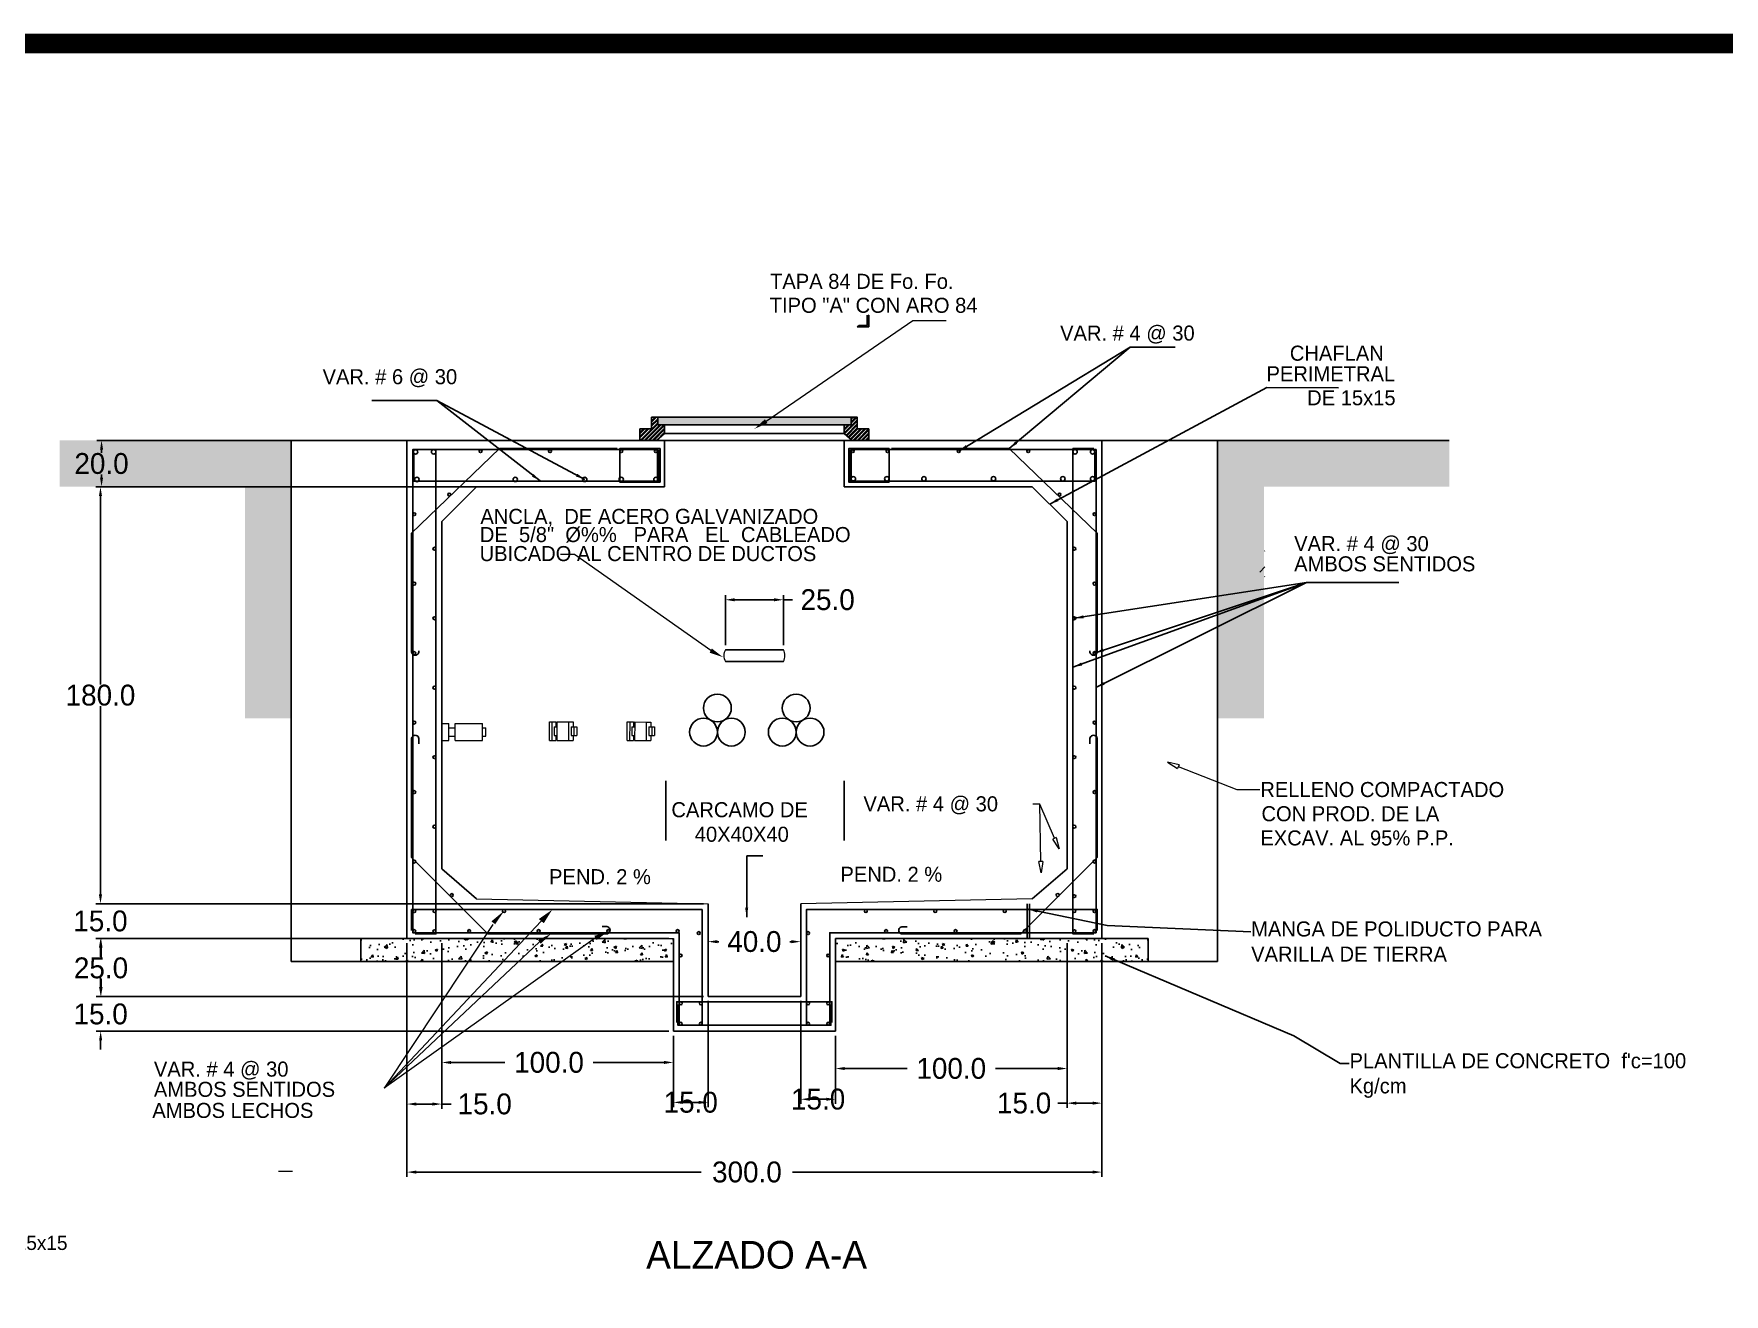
# Model space of a CAD drawing. Header units: centimetres. Extents: x 201 to 3483, y 96 to 2223.
# Drawn here: x 1418 to 2148, y 1679 to 2223 of the extents above; entities that cross this region are included whole.
import ezdxf

# ---------------------------------------------------------------- set-up
doc = ezdxf.new("R2010")
doc.units = ezdxf.units.CM
doc.header["$LTSCALE"] = 10
doc.header["$MEASUREMENT"] = 0
doc.layers.get('0').update_dxf_attribs({"linetype": 'CONTINUOUS'})
doc.layers.get('DEFPOINTS').update_dxf_attribs({"color": 2, "linetype": 'CONTINUOUS'})
for name, color, linetype in [('CABLES Y VARILLAS', 7, 'CONTINUOUS'), ('concreto', 7, 'CONTINUOUS'), ('DIM', 7, 'CONTINUOUS'), ('HERRAJE', 13, 'CONTINUOUS'), ('MARCO', 7, 'CONTINUOUS'), ('REGISTRO', 1, 'CONTINUOUS'), ('TAPA', 120, 'CONTINUOUS'), ('TEXTOS', 7, 'CONTINUOUS'), ('TIERRA', 32, 'CONTINUOUS'), ('VARILLAS', 30, 'CONTINUOUS')]:
    doc.layers.add(name, color=color, linetype=linetype)
doc.styles.get("Standard").update_dxf_attribs({"font": ''})
doc.styles.get('Standard').set_extended_font_data('Zurich Ex BT')
doc.dimstyles.get("Standard").update_dxf_attribs({"dimtxt": 9, "dimasz": 4, "dimexe": 2, "dimexo": 2, "dimgap": 0.09, "dimtad": 0, "dimtih": 1, "dimtoh": 1, "dimdec": 1, "dimzin": 0, "dimdsep": 46, "dimtxsty": 'Standard', "dimcen": 0.09, "dimadec": 0, "dimazin": 0, "dimtfac": 1, "dimtdec": 1, "dimtofl": 0, "dimtmove": 0, "dimatfit": 3, "dimfxl": 0, "dimtolj": 1, "dimtzin": 0, "dimarcsym": 0})
pattern_1 = [(50, (719.8945, 3585.455), (10.758903, -0.941282), [1.125, -12.375]), (355, (719.895, 3585.455), (-2.08127, 11.28288), [0.9, -9.9]), (100.4514, (720.791, 3585.376), (8.67764, 10.341593), [0.9561, -10.51713]), (46.1842, (719.895, 3588.455), (16.00862, -2.482785), [1.6875, -18.5625]), (96.6356, (721.229, 3588.248), (14.01994, 14.61177), [1.43415, -15.7757]), (351.1842, (719.895, 3588.455), (14.01993, 14.61178), [1.35, -14.85]), (21, (721.3945, 3587.705), (8.953606, -6.039283), [1.125, -12.375]), (326, (721.395, 3587.705), (3.64973, 10.87725), [0.9, -9.9]), (71.4514, (722.141, 3587.202), (12.60334, 4.83796), [0.9561, -10.51713]), (37.5, (719.8945, 3585.455), (0.182398, 4.993408), [0, -9.78, 0, -10.05, 0, -9.9375]), (7.5, (719.8945, 3585.455), (3.946043, 5.916176), [0, -5.73, 0, -9.555, 0, -3.7875]), (327.5, (716.5495, 3585.455), (8.0073365, -0.338323), [0, -3.75, 0, -11.7, 0, -15.525]), (317.5, (715.0495, 3585.455), (8.747793, 1.501575), [0, -4.875, 0, -7.77, 0, -11.025])]
pattern_2 = [(130, (2738.02, 3585.455), (-10.758903, -0.941282), [1.125, -12.375]), (185, (2738.02, 3585.455), (2.08127, 11.28288), [0.9, -9.9]), (79.5486, (2737.124, 3585.376), (-8.67764, 10.341593), [0.9561, -10.51713]), (133.8158, (2738.02, 3588.455), (-16.00862, -2.482785), [1.6875, -18.5625]), (83.3644, (2736.686, 3588.248), (-14.01994, 14.61177), [1.43415, -15.7757]), (188.8158, (2738.02, 3588.455), (-14.01993, 14.61178), [1.35, -14.85]), (159, (2736.52, 3587.705), (-8.953606, -6.039283), [1.125, -12.375]), (214, (2736.52, 3587.705), (-3.64973, 10.87725), [0.9, -9.9]), (108.5486, (2735.774, 3587.202), (-12.60334, 4.83796), [0.9561, -10.51713]), (142.5, (2738.0202, 3585.455), (-0.182398, 4.993408), [0, -9.78, 0, -10.05, 0, -9.9375]), (172.5, (2738.02, 3585.455), (-3.946043, 5.916176), [0, -5.73, 0, -9.555, 0, -3.7875]), (212.5, (2741.3652, 3585.455), (-8.0073365, -0.338323), [0, -3.75, 0, -11.7, 0, -15.525]), (222.5, (2742.865, 3585.455), (-8.747793, 1.501575), [0, -4.875, 0, -7.77, 0, -11.025])]
pattern_3 = [(45, (1002.2745, 1905.0369), (-0.8838835, 0.8838835), []), (45, (1002.2745, 1905.6619), (-0.8838835, 0.8838835), [])]

# ---------------------------------------------------------------- blocks, each defined once
blk = doc.blocks.new('*D29')
at = {"layer": 'DEFPOINTS', "color": 0}
for p in [(1748.96, 1830.94), (1708.96, 1807.33), (1748.96, 1807.33)]:
    blk.add_point(p, dxfattribs=at)
at = {"layer": 'DIM', "color": 0, "lineweight": -2}
for p, q in [((1708.96, 1809.33), (1708.96, 1832.94)), ((1748.96, 1809.33), (1748.96, 1832.94)), ((1712.96, 1830.94), (1713.59, 1830.94)), ((1744.96, 1830.94), (1744.32, 1830.94))]:
    blk.add_line(p, q, dxfattribs=at)
at = {"layer": 'DIM', "color": 0}
for points in [[(1712.96, 1831.61), (1712.96, 1830.28), (1708.96, 1830.94)], [(1744.96, 1831.61), (1744.96, 1830.28), (1748.96, 1830.94)]]:
    blk.add_solid(points, dxfattribs=at)
at = {"layer": 'DIM', "color": 0, "insert": (1728.96, 1830.94), "char_height": 9, "attachment_point": 5}
blk.add_mtext('\\A1;40.0', dxfattribs=at)
blk = doc.blocks.new('*D30')
at = {"layer": 'DEFPOINTS', "color": 0}
for p in [(1741.46, 1978.55), (1716.46, 1956.94), (1741.46, 1956.94)]:
    blk.add_point(p, dxfattribs=at)
at = {"layer": 'DIM', "color": 0, "lineweight": -2}
for p, q in [((1716.46, 1958.94), (1716.46, 1980.55)), ((1720.46, 1978.55), (1737.46, 1978.55)), ((1741.46, 1958.94), (1741.46, 1980.55)), ((1741.46, 1978.55), (1745.46, 1978.55))]:
    blk.add_line(p, q, dxfattribs=at)
at = {"layer": 'DIM', "color": 0}
for points in [[(1720.46, 1979.22), (1720.46, 1977.88), (1716.46, 1978.55)], [(1737.46, 1979.22), (1737.46, 1977.88), (1741.46, 1978.55)]]:
    blk.add_solid(points, dxfattribs=at)
at = {"layer": 'DIM', "color": 0, "insert": (1760.58, 1978.55), "char_height": 9, "attachment_point": 5}
blk.add_mtext('\\A1;25.0', dxfattribs=at)
blk = doc.blocks.new('_ClosedBlank')
at = {"color": 0, "linetype": 'ByBlock', "lineweight": -2}
for p, q in [((-1, 0.17), (0, 0)), ((-1, 0.17), (-1, -0.17)), ((0, 0), (-1, -0.17))]:
    blk.add_line(p, q, dxfattribs=at)
blk = doc.blocks.new('*D31')
at = {"layer": 'DEFPOINTS', "color": 0}
for p in [(1578.96, 1832.33), (1593.96, 1832.33), (1593.96, 1760.83)]:
    blk.add_point(p, dxfattribs=at)
at = {"layer": 'DIM', "color": 0, "lineweight": -2}
for p, q in [((1578.96, 1830.33), (1578.96, 1758.83)), ((1593.96, 1830.33), (1593.96, 1758.83)), ((1582.96, 1760.83), (1589.96, 1760.83)), ((1593.96, 1760.83), (1597.96, 1760.83))]:
    blk.add_line(p, q, dxfattribs=at)
at = {"layer": 'DIM', "color": 0}
for points in [[(1582.96, 1761.49), (1582.96, 1760.16), (1578.96, 1760.83)], [(1589.96, 1761.49), (1589.96, 1760.16), (1593.96, 1760.83)]]:
    blk.add_solid(points, dxfattribs=at)
at = {"layer": 'DIM', "color": 0, "insert": (1612.51, 1760.83), "char_height": 9, "attachment_point": 5}
blk.add_mtext('\\A1;15.0', dxfattribs=at)
blk = doc.blocks.new('*D32')
at = {"layer": 'DEFPOINTS', "color": 0}
for p in [(1593.96, 1832.33), (1693.96, 1792.33), (1693.96, 1778.79)]:
    blk.add_point(p, dxfattribs=at)
at = {"layer": 'DIM', "color": 0, "lineweight": -2}
for p, q in [((1593.96, 1830.33), (1593.96, 1776.79)), ((1693.96, 1790.33), (1693.96, 1776.79)), ((1597.96, 1778.79), (1621.22, 1778.79)), ((1689.96, 1778.79), (1659.34, 1778.79))]:
    blk.add_line(p, q, dxfattribs=at)
at = {"layer": 'DIM', "color": 0}
for points in [[(1597.96, 1779.45), (1597.96, 1778.12), (1593.96, 1778.79)], [(1689.96, 1779.45), (1689.96, 1778.12), (1693.96, 1778.79)]]:
    blk.add_solid(points, dxfattribs=at)
at = {"layer": 'DIM', "color": 0, "insert": (1640.28, 1778.79), "char_height": 9, "attachment_point": 5}
blk.add_mtext('\\A1;100.0', dxfattribs=at)
blk = doc.blocks.new('*D33')
at = {"layer": 'DEFPOINTS', "color": 0}
for p in [(1708.96, 1807.33), (1693.96, 1792.33), (1708.96, 1761.55)]:
    blk.add_point(p, dxfattribs=at)
at = {"layer": 'DIM', "color": 0, "lineweight": -2}
for p, q in [((1708.96, 1805.33), (1708.96, 1759.55)), ((1693.96, 1790.33), (1693.96, 1759.55)), ((1697.96, 1761.55), (1704.96, 1761.55))]:
    blk.add_line(p, q, dxfattribs=at)
at = {"layer": 'DIM', "color": 0}
for points in [[(1697.96, 1762.22), (1697.96, 1760.88), (1693.96, 1761.55)], [(1704.96, 1762.22), (1704.96, 1760.88), (1708.96, 1761.55)]]:
    blk.add_solid(points, dxfattribs=at)
at = {"layer": 'DIM', "color": 0, "insert": (1701.46, 1761.55), "char_height": 9, "attachment_point": 5}
blk.add_mtext('\\A1;15.0', dxfattribs=at)
blk = doc.blocks.new('*D34')
at = {"layer": 'DEFPOINTS', "color": 0}
for p in [(1863.96, 1832.33), (1763.96, 1792.33), (1763.96, 1776.17)]:
    blk.add_point(p, dxfattribs=at)
at = {"layer": 'DIM', "color": 0, "lineweight": -2}
for p, q in [((1863.96, 1830.33), (1863.96, 1774.17)), ((1763.96, 1790.33), (1763.96, 1774.17)), ((1767.96, 1776.17), (1794.9, 1776.17)), ((1859.96, 1776.17), (1833.02, 1776.17))]:
    blk.add_line(p, q, dxfattribs=at)
at = {"layer": 'DIM', "color": 0}
for points in [[(1767.96, 1776.83), (1767.96, 1775.5), (1763.96, 1776.17)], [(1859.96, 1776.83), (1859.96, 1775.5), (1863.96, 1776.17)]]:
    blk.add_solid(points, dxfattribs=at)
at = {"layer": 'DIM', "color": 0, "insert": (1813.96, 1776.17), "char_height": 9, "attachment_point": 5}
blk.add_mtext('\\A1;100.0', dxfattribs=at)
blk = doc.blocks.new('*D35')
at = {"layer": 'DEFPOINTS', "color": 0}
for p in [(1863.96, 1832.33), (1878.96, 1832.33), (1863.96, 1761.22)]:
    blk.add_point(p, dxfattribs=at)
at = {"layer": 'DIM', "color": 0, "lineweight": -2}
for p, q in [((1863.96, 1830.33), (1863.96, 1759.22)), ((1878.96, 1830.33), (1878.96, 1759.22)), ((1863.96, 1761.22), (1859.96, 1761.22)), ((1874.96, 1761.22), (1867.96, 1761.22))]:
    blk.add_line(p, q, dxfattribs=at)
at = {"layer": 'DIM', "color": 0}
for points in [[(1867.96, 1761.89), (1867.96, 1760.55), (1863.96, 1761.22)], [(1874.96, 1761.89), (1874.96, 1760.55), (1878.96, 1761.22)]]:
    blk.add_solid(points, dxfattribs=at)
at = {"layer": 'DIM', "color": 0, "insert": (1845.41, 1761.22), "char_height": 9, "attachment_point": 5}
blk.add_mtext('\\A1;15.0', dxfattribs=at)
blk = doc.blocks.new('*D36')
at = {"layer": 'DEFPOINTS', "color": 0}
for p in [(1578.96, 1832.33), (1878.96, 1832.33), (1878.96, 1731.45)]:
    blk.add_point(p, dxfattribs=at)
at = {"layer": 'DIM', "color": 0, "lineweight": -2}
for p, q in [((1578.96, 1830.33), (1578.96, 1729.45)), ((1878.96, 1830.33), (1878.96, 1729.45)), ((1582.96, 1731.45), (1706.02, 1731.45)), ((1874.96, 1731.45), (1745.44, 1731.45))]:
    blk.add_line(p, q, dxfattribs=at)
at = {"layer": 'DIM', "color": 0}
for points in [[(1582.96, 1732.12), (1582.96, 1730.78), (1578.96, 1731.45)], [(1874.96, 1732.12), (1874.96, 1730.78), (1878.96, 1731.45)]]:
    blk.add_solid(points, dxfattribs=at)
at = {"layer": 'DIM', "color": 0, "insert": (1725.73, 1731.45), "char_height": 9, "attachment_point": 5}
blk.add_mtext('\\A1;300.0', dxfattribs=at)
blk = doc.blocks.new('*D37')
at = {"layer": 'DEFPOINTS', "color": 0}
for p in [(1558.96, 1832.33), (1446.85, 1807.33), (1708.96, 1807.33)]:
    blk.add_point(p, dxfattribs=at)
at = {"layer": 'DIM', "color": 0, "lineweight": -2}
for p, q in [((1556.96, 1832.33), (1444.85, 1832.33)), ((1446.85, 1828.33), (1446.85, 1824.24)), ((1446.85, 1811.33), (1446.85, 1814.91)), ((1706.96, 1807.33), (1444.85, 1807.33))]:
    blk.add_line(p, q, dxfattribs=at)
at = {"layer": 'DIM', "color": 0}
for points in [[(1446.19, 1828.33), (1447.52, 1828.33), (1446.85, 1832.33)], [(1446.19, 1811.33), (1447.52, 1811.33), (1446.85, 1807.33)]]:
    blk.add_solid(points, dxfattribs=at)
at = {"layer": 'DIM', "color": 0, "insert": (1446.85, 1819.57), "char_height": 9, "attachment_point": 5}
blk.add_mtext('\\A1;25.0', dxfattribs=at)
blk = doc.blocks.new('*D38')
at = {"layer": 'DEFPOINTS', "color": 0}
for p in [(1708.96, 1807.33), (1446.69, 1792.33), (1693.96, 1792.33)]:
    blk.add_point(p, dxfattribs=at)
at = {"layer": 'DIM', "color": 0, "lineweight": -2}
for p, q in [((1446.69, 1811.33), (1446.69, 1815.33)), ((1706.96, 1807.33), (1444.69, 1807.33)), ((1691.96, 1792.33), (1444.69, 1792.33)), ((1446.69, 1788.33), (1446.69, 1784.33))]:
    blk.add_line(p, q, dxfattribs=at)
at = {"layer": 'DIM', "color": 0}
for points in [[(1446.02, 1811.33), (1447.35, 1811.33), (1446.69, 1807.33)], [(1446.02, 1788.33), (1447.35, 1788.33), (1446.69, 1792.33)]]:
    blk.add_solid(points, dxfattribs=at)
at = {"layer": 'DIM', "color": 0, "insert": (1446.69, 1799.67), "char_height": 9, "attachment_point": 5}
blk.add_mtext('\\A1;15.0', dxfattribs=at)
blk = doc.blocks.new('*D39')
at = {"layer": 'DEFPOINTS', "color": 0}
for p in [(1748.96, 1807.33), (1763.96, 1792.33), (1748.96, 1762.9)]:
    blk.add_point(p, dxfattribs=at)
at = {"layer": 'DIM', "color": 0, "lineweight": -2}
for p, q in [((1748.96, 1805.33), (1748.96, 1760.9)), ((1763.96, 1790.33), (1763.96, 1760.9)), ((1759.96, 1762.9), (1752.96, 1762.9))]:
    blk.add_line(p, q, dxfattribs=at)
at = {"layer": 'DIM', "color": 0}
for points in [[(1752.96, 1763.57), (1752.96, 1762.24), (1748.96, 1762.9)], [(1759.96, 1763.57), (1759.96, 1762.24), (1763.96, 1762.9)]]:
    blk.add_solid(points, dxfattribs=at)
at = {"layer": 'DIM', "color": 0, "insert": (1756.46, 1762.9), "char_height": 9, "attachment_point": 5}
blk.add_mtext('\\A1;15.0', dxfattribs=at)
blk = doc.blocks.new('*D79')
at = {"layer": 'DEFPOINTS', "color": 0}
for p in [(1690.19, 2027.33), (1446.61, 1847.33), (1706.96, 1847.33)]:
    blk.add_point(p, dxfattribs=at)
at = {"layer": 'DIM', "color": 0, "lineweight": -2}
for p, q in [((1688.19, 2027.33), (1444.61, 2027.33)), ((1446.61, 2023.33), (1446.61, 1941.99)), ((1446.61, 1851.33), (1446.61, 1932.66)), ((1704.96, 1847.33), (1444.61, 1847.33))]:
    blk.add_line(p, q, dxfattribs=at)
at = {"layer": 'DIM', "color": 0}
for points in [[(1445.95, 2023.33), (1447.28, 2023.33), (1446.61, 2027.33)], [(1445.95, 1851.33), (1447.28, 1851.33), (1446.61, 1847.33)]]:
    blk.add_solid(points, dxfattribs=at)
at = {"layer": 'DIM', "color": 0, "insert": (1446.61, 1937.33), "char_height": 9, "attachment_point": 5}
blk.add_mtext('\\A1;180.0', dxfattribs=at)
blk = doc.blocks.new('*D119')
at = {"layer": 'DEFPOINTS', "color": 0}
for p in [(1708.96, 1847.33), (1446.61, 1832.33), (1693.96, 1832.33)]:
    blk.add_point(p, dxfattribs=at)
at = {"layer": 'DIM', "color": 0, "lineweight": -2}
for p, q in [((1446.61, 1851.33), (1446.61, 1855.33)), ((1706.96, 1847.33), (1444.61, 1847.33)), ((1691.96, 1832.33), (1444.61, 1832.33)), ((1446.61, 1828.33), (1446.61, 1824.33))]:
    blk.add_line(p, q, dxfattribs=at)
at = {"layer": 'DIM', "color": 0}
for points in [[(1445.95, 1851.33), (1447.28, 1851.33), (1446.61, 1847.33)], [(1445.95, 1828.33), (1447.28, 1828.33), (1446.61, 1832.33)]]:
    blk.add_solid(points, dxfattribs=at)
at = {"layer": 'DIM', "color": 0, "insert": (1446.61, 1839.83), "char_height": 9, "attachment_point": 5}
blk.add_mtext('\\A1;15.0', dxfattribs=at)
blk = doc.blocks.new('*D120')
at = {"layer": 'DEFPOINTS', "color": 0}
for p in [(1690.19, 2047.33), (1447.08, 2027.33), (1690.19, 2027.33)]:
    blk.add_point(p, dxfattribs=at)
at = {"layer": 'DIM', "color": 0, "lineweight": -2}
for p, q in [((1688.19, 2047.33), (1445.08, 2047.33)), ((1447.08, 2043.33), (1447.08, 2041.99)), ((1447.08, 2031.33), (1447.08, 2032.66)), ((1688.19, 2027.33), (1445.08, 2027.33))]:
    blk.add_line(p, q, dxfattribs=at)
at = {"layer": 'DIM', "color": 0}
for points in [[(1446.42, 2043.33), (1447.75, 2043.33), (1447.08, 2047.33)], [(1446.42, 2031.33), (1447.75, 2031.33), (1447.08, 2027.33)]]:
    blk.add_solid(points, dxfattribs=at)
at = {"layer": 'DIM', "color": 0, "insert": (1447.08, 2037.33), "char_height": 9, "attachment_point": 5}
blk.add_mtext('\\A1;20.0', dxfattribs=at)
blk = doc.blocks.new('Marco-Reg')
at = {"layer": 'MARCO', "linetype": 'Continuous', "const_width": 8.49}
blk.add_lwpolyline([(3479.07, 100), (3479.07, 2218.66), (204.79, 2218.66), (204.79, 100)], close=True, dxfattribs=at)

msp = doc.modelspace()

# ---------------------------------------------------------------- hatches: boundary and pattern name
at = {"layer": 'concreto'}
h = msp.add_hatch(dxfattribs=at)
h.set_pattern_fill('AR-CONC', color=256, scale=1.5, style=0)
h.set_pattern_definition(pattern_1)
h.paths.add_polyline_path([(1593.96, 1832.33), (1578.96, 1832.33), (1578.96, 1822.33), (1693.96, 1822.33), (1693.96, 1832.33)])
h = msp.add_hatch(dxfattribs=at)
h.set_pattern_fill('AR-CONC', color=256, scale=1.5, style=0)
h.set_pattern_definition(pattern_2)
h.paths.add_polyline_path([(1863.96, 1832.33), (1878.96, 1832.33), (1878.96, 1822.33), (1763.96, 1822.33), (1763.96, 1832.33)])
at = {"layer": 'HERRAJE'}
h = msp.add_hatch(dxfattribs=at)
h.set_pattern_fill('STEEL', color=256, scale=10, style=0)
h.set_pattern_definition(pattern_3)
h.paths.add_polyline_path([(1684.56, 2052.33), (1679.56, 2052.33), (1679.56, 2047.33), (1686.71, 2047.33), (1690.21, 2050.33), (1690.21, 2054.13), (1687.21, 2054.13), (1687.21, 2057.33), (1684.56, 2057.33)])
h = msp.add_hatch(dxfattribs=at)
h.set_pattern_fill('STEEL', color=256, scale=10, style=0)
h.set_pattern_definition(pattern_3)
h.paths.add_polyline_path([(1773.36, 2052.33), (1773.36, 2057.33), (1770.71, 2057.33), (1770.71, 2054.13), (1767.71, 2054.13), (1767.71, 2050.33), (1771.21, 2047.33), (1778.36, 2047.33), (1778.36, 2052.33)])
at = {"layer": 'TAPA'}
h = msp.add_hatch(dxfattribs=at)
h.set_pattern_fill('DOTS', color=256, scale=10, style=0)
h.paths.add_polyline_path([(1770.71, 2057.33), (1687.21, 2057.33), (1687.21, 2054.13), (1690.21, 2054.13), (1767.71, 2054.13), (1770.71, 2054.13)])
at = {"layer": 'TEXTOS'}
h = msp.add_hatch(dxfattribs=at)
h.set_pattern_fill('AR-CONC', color=256, scale=1.5, style=0)
h.set_pattern_definition(pattern_1)
h.paths.add_polyline_path([(1578.96, 1832.33), (1558.96, 1832.33), (1558.96, 1822.33), (1578.96, 1822.33)])
h = msp.add_hatch(dxfattribs=at)
h.set_pattern_fill('AR-CONC', color=256, scale=1.5, style=0)
h.set_pattern_definition(pattern_2)
h.paths.add_polyline_path([(1878.96, 1832.33), (1898.96, 1832.33), (1898.96, 1822.33), (1878.96, 1822.33)])
at = {"layer": 'TIERRA'}
h = msp.add_hatch(dxfattribs=at)
h.set_pattern_fill('EARTH', color=256, scale=20, angle=45, style=0)
h.set_pattern_definition([(45, (92.219, -36.2527), (4e-16, 7.071068), [5, -5]), (45, (90.893, -34.927), (4e-16, 7.071068), [5, -5]), (45, (89.5674, -33.601), (4e-16, 7.071068), [5, -5]), (135, (89.5674, -32.717), (-7.071068, 9e-16), [5, -5]), (135, (90.893, -31.3913), (-7.071068, 9e-16), [5, -5]), (135, (92.219, -30.0655), (-7.071068, 9e-16), [5, -5])])
h.paths.add_polyline_path([(1508.96, 1927.33), (1528.96, 1927.33), (1528.96, 2047.33), (1428.96, 2047.33), (1428.96, 2027.33), (1508.96, 2027.33)])
h.paths.add_polyline_path([(1928.96, 1927.33), (1948.96, 1927.33), (1948.96, 2027.33), (2028.96, 2027.33), (2028.96, 2047.33), (1928.96, 2047.33)])

# ---------------------------------------------------------------- linework, layer by layer
at = {"layer": 'CABLES Y VARILLAS', "lineweight": 5}
for p, q in [((1594.12, 1925.12), (1597.05, 1925.12)), ((1597.06, 1917.78), (1597.05, 1925.12)), ((1597.06, 1923.29), (1599.8, 1923.29)), ((1597.06, 1919.62), (1599.81, 1919.62)), ((1599.8, 1925.13), (1611.54, 1925.14)), ((1599.81, 1917.79), (1599.8, 1925.13)), ((1611.55, 1917.8), (1611.54, 1925.14)), ((1611.55, 1923.3), (1613.01, 1923.31)), ((1611.55, 1919.63), (1613.02, 1919.64)), ((1613.02, 1919.64), (1613.01, 1923.31)), ((1640.46, 1917.78), (1640.48, 1925.82)), ((1640.48, 1925.82), (1641.56, 1925.82)), ((1641.56, 1925.82), (1641.54, 1917.78)), ((1641.56, 1925.82), (1643.19, 1925.82)), ((1642.53, 1923.69), (1642.52, 1920.02)), ((1642.52, 1920.02), (1643.71, 1920.01)), ((1642.53, 1923.69), (1643.72, 1923.68)), ((1643.18, 1920.01), (1643.18, 1917.78)), ((1643.19, 1925.82), (1643.19, 1923.68)), ((1643.72, 1925.81), (1643.71, 1917.77)), ((1643.72, 1925.81), (1648.71, 1925.8)), ((1648.71, 1925.8), (1648.69, 1917.76)), ((1648.71, 1925.8), (1650.67, 1925.8)), ((1649.82, 1923.67), (1649.81, 1920)), ((1649.81, 1920), (1651.05, 1920)), ((1649.82, 1923.67), (1651.06, 1923.67)), ((1650.66, 1920), (1650.65, 1917.76)), ((1650.67, 1925.8), (1650.66, 1923.67)), ((1651.06, 1923.67), (1651.05, 1920)), ((1651.05, 1920), (1652.26, 1919.99)), ((1651.06, 1923.67), (1652.27, 1923.66)), ((1652.27, 1923.66), (1652.26, 1919.99)), ((1674.02, 1917.76), (1674.03, 1925.8)), ((1674.03, 1925.8), (1675.11, 1925.8)), ((1675.11, 1925.8), (1675.1, 1917.76)), ((1675.11, 1925.8), (1676.75, 1925.8)), ((1676.08, 1923.66), (1677.27, 1923.66)), ((1676.08, 1923.66), (1676.08, 1919.99)), ((1676.08, 1919.99), (1677.26, 1919.99)), ((1676.74, 1919.99), (1676.73, 1917.76)), ((1676.75, 1925.8), (1676.74, 1923.66)), ((1677.27, 1925.79), (1677.26, 1917.75)), ((1677.27, 1925.79), (1682.26, 1925.78)), ((1682.26, 1925.78), (1682.25, 1917.74)), ((1682.26, 1925.78), (1684.22, 1925.78)), ((1683.37, 1923.65), (1683.36, 1919.98)), ((1683.36, 1919.98), (1684.61, 1919.98)), ((1683.37, 1923.65), (1684.61, 1923.65)), ((1684.21, 1919.98), (1684.21, 1917.74)), ((1684.22, 1925.78), (1684.22, 1923.65)), ((1684.61, 1923.65), (1684.61, 1919.98)), ((1684.61, 1923.65), (1685.82, 1923.64)), ((1684.61, 1919.98), (1685.81, 1919.97)), ((1685.82, 1923.64), (1685.81, 1919.97)), ((1594.13, 1917.78), (1597.06, 1917.78)), ((1599.81, 1917.79), (1611.55, 1917.8)), ((1640.46, 1917.78), (1641.54, 1917.78)), ((1641.54, 1917.78), (1643.18, 1917.78)), ((1643.71, 1917.77), (1648.69, 1917.76)), ((1648.69, 1917.76), (1650.65, 1917.76)), ((1674.02, 1917.76), (1675.1, 1917.76)), ((1675.1, 1917.76), (1676.73, 1917.76)), ((1677.26, 1917.75), (1682.25, 1917.74)), ((1682.25, 1917.74), (1684.21, 1917.74))]:
    msp.add_line(p, q, dxfattribs=at)
for centre, start, end in [((1720.64, 1954.44), 149.16079, 210.83921), ((1737.27, 1954.44), 329.16079, 30.83921)]:
    msp.add_arc(centre, 4.88, start, end, dxfattribs=at)
at = {"layer": 'concreto', "linetype": 'Continuous', "lineweight": 5}
msp.add_arc((1778.43, 2100.83), 0.583, 97.33718, 170.09074, dxfattribs=at)
at = {"layer": 'HERRAJE'}
for p, q in [((1687.21, 2057.33), (1770.71, 2057.33)), ((1690.21, 2054.13), (1767.71, 2054.13)), ((1686.71, 2047.33), (1771.21, 2047.33)), ((1767.71, 2050.33), (1690.21, 2050.33))]:
    msp.add_line(p, q, dxfattribs=at)
for points in [[(1679.56, 2052.33), (1684.56, 2052.33), (1684.56, 2057.33), (1687.21, 2057.33), (1687.21, 2054.13), (1690.21, 2054.13), (1690.21, 2050.33), (1686.71, 2047.33), (1679.56, 2047.33)], [(1770.71, 2057.33), (1770.71, 2054.13), (1767.71, 2054.13), (1767.71, 2050.33), (1771.21, 2047.33), (1778.36, 2047.33), (1778.36, 2052.33), (1773.36, 2052.33), (1773.36, 2057.33)]]:
    msp.add_lwpolyline(points, close=True, dxfattribs=at)
at = {"layer": 'REGISTRO'}
for p, q in [((1528.96, 1822.33), (1528.96, 2047.33)), ((1578.96, 2047.33), (1528.96, 2047.33)), ((1578.96, 1832.33), (1578.96, 2047.33)), ((1578.96, 2047.33), (1878.96, 2047.33)), ((1690.19, 2047.33), (1690.19, 2027.33)), ((1767.71, 2047.33), (1767.71, 2027.33)), ((1928.96, 2047.33), (1878.96, 2047.33)), ((1878.96, 1832.33), (1878.96, 2047.33)), ((1928.96, 1822.33), (1928.96, 2047.33)), ((1928.96, 2047.33), (2028.96, 2047.33)), ((1848.96, 2027.33), (1767.71, 2027.33)), ((1848.96, 2027.33), (1863.96, 2012.33)), ((1593.96, 1862.33), (1593.96, 2012.33)), ((1863.96, 1862.33), (1863.96, 2012.33)), ((1593.96, 1862.33), (1608.96, 1849.48)), ((1863.96, 1862.33), (1848.96, 1849.48)), ((1928.96, 1822.33), (1928.96, 1860.43)), ((1708.96, 1807.33), (1708.96, 1847.33)), ((1748.96, 1847.33), (1748.96, 1832.33)), ((1748.96, 1807.33), (1748.96, 1847.33)), ((1693.96, 1832.33), (1693.96, 1807.33)), ((1763.96, 1796.75), (1763.96, 1832.33)), ((1878.96, 1832.33), (1763.96, 1832.33)), ((1578.96, 1822.33), (1528.96, 1822.33)), ((1878.96, 1822.33), (1928.96, 1822.33)), ((1763.96, 1792.33), (1763.96, 1811.75)), ((1763.96, 1811.75), (1763.96, 1796.75)), ((1693.96, 1807.33), (1693.96, 1792.33)), ((1748.96, 1807.33), (1708.96, 1807.33)), ((1693.96, 1792.33), (1763.96, 1792.33))]:
    msp.add_line(p, q, dxfattribs=at)
at = {"layer": 'REGISTRO', "linetype": 'Continuous', "lineweight": 5}
for p, q in [((1608.96, 1849.48), (1708.96, 1847.33)), ((1848.96, 1849.48), (1748.96, 1847.33)), ((1580.68, 1832.33), (1693.96, 1832.33))]:
    msp.add_line(p, q, dxfattribs=at)
at = {"layer": 'REGISTRO'}
for points in [[(1608.96, 2027.33), (1593.96, 2012.33)], [(1608.96, 2027.33), (1690.19, 2027.33)]]:
    msp.add_lwpolyline(points, dxfattribs=at)
at = {"layer": 'TEXTOS', "linetype": 'Continuous', "lineweight": 5}
for p, q in [((1734.06, 2055.65), (1797.3, 2099.07)), ((1797.3, 2099.07), (1811.69, 2099.06)), ((1651.27, 1998.07), (1645.18, 1998.07)), ((1710.09, 1956.61), (1651.27, 1998.07)), ((1636.95, 1839.81), (1569.13, 1767.74)), ((1616.03, 1838.42), (1569.13, 1767.74)), ((1660.31, 1832.55), (1569.13, 1767.74)), ((1636.12, 1830.87), (1569.13, 1767.74)), ((1529.56, 1731.76), (1523.48, 1731.76))]:
    msp.add_line(p, q, dxfattribs=at)
at = {"layer": 'TEXTOS'}
for p, q in [((1774.19, 2096.41), (1773.35, 2096.41)), ((1777.86, 2096.91), (1774.19, 2096.91)), ((1778.36, 2096.41), (1774.19, 2096.41)), ((1774.71, 2101.41), (1774.71, 2101.41)), ((1777.68, 2101.41), (1777.68, 2097.25)), ((1777.86, 2100.93), (1777.86, 2096.91)), ((1778.36, 2101.41), (1778.36, 2096.41)), ((1578.96, 2047.33), (1528.96, 2047.33)), ((1741.46, 1956.94), (1716.46, 1956.94)), ((1716.46, 1951.94), (1741.46, 1951.94)), ((1690.71, 1900.43), (1690.71, 1874.69)), ((1767.71, 1900.43), (1767.71, 1874.69)), ((1708.96, 1832.33), (1708.96, 1847.33)), ((1748.96, 1847.33), (1748.96, 1807.33)), ((1748.96, 1832.33), (1748.96, 1847.33)), ((1578.96, 1832.33), (1558.96, 1832.33)), ((1558.96, 1832.33), (1558.96, 1822.33)), ((1593.96, 1832.33), (1578.96, 1832.33)), ((1693.96, 1832.33), (1693.96, 1832.33)), ((1708.96, 1807.33), (1708.96, 1832.33)), ((1708.96, 1807.33), (1708.96, 1832.33)), ((1878.96, 1832.33), (1898.96, 1832.33)), ((1898.96, 1832.33), (1898.96, 1822.33)), ((1578.96, 1822.64), (1578.96, 1822.33)), ((1693.96, 1822.33), (1578.96, 1822.33)), ((1763.96, 1822.33), (1878.96, 1822.33))]:
    msp.add_line(p, q, dxfattribs=at)
at = {"layer": 'TEXTOS', "lineweight": 5}
for p, q in [((1947.19, 1990.54), (1949.37, 1992.72)), ((1949.26, 1999.5), (1949.37, 1999.61)), ((1949.26, 1988.47), (1949.37, 1988.58))]:
    msp.add_line(p, q, dxfattribs=at)
at = {"layer": 'TEXTOS', "lineweight": 5, "extrusion": (0, 0, -1)}
msp.add_lwpolyline([(-1911.98, 1906.55), (-1937.23, 1896.59), (-1947.14, 1896.59)], dxfattribs=at)
at = {"layer": 'TEXTOS', "lineweight": 5}
for points in [[(1852.64, 1865.6), (1852.13, 1890.3), (1849.21, 1890.3)], [(1858.52, 1875.56), (1852.13, 1890.3), (1849.21, 1890.3)]]:
    msp.add_lwpolyline(points, dxfattribs=at)
at = {"layer": 'TEXTOS'}
msp.add_arc((1774.53, 2095.4), 1.55, 102.50954, 139.21561, dxfattribs=at)
at = {"layer": 'TEXTOS', "linetype": 'Continuous', "lineweight": 5}
for points in [[(1734.61, 2054.8), (1733.51, 2056.5), (1728.96, 2052.33)], [(1710.57, 1957.51), (1709.61, 1955.72), (1715.46, 1953.74)], [(1615.42, 1839.7), (1617.03, 1838.47), (1621.05, 1844.41)], [(1635.87, 1840.71), (1638.02, 1838.91), (1641.61, 1844.7)], [(1635.55, 1831.71), (1636.69, 1830.03), (1641.16, 1834.28)], [(1659.85, 1833.45), (1660.77, 1831.64), (1665.74, 1835.29)]]:
    msp.add_solid(points, dxfattribs=at)
at = {"layer": 'VARILLAS'}
for p, q in [((1787.11, 2043.36), (1787.11, 2043.86)), ((1686.98, 2029.33), (1687.48, 2029.33)), ((1690.19, 2027.33), (1687.69, 2027.33)), ((1863.96, 1862.33), (1863.96, 1867.33)), ((1706.96, 1847.33), (1706.96, 1847.33)), ((1750.96, 1847.33), (1750.96, 1847.33)), ((1846.8, 1847.33), (1846.8, 1832.33)), ((1847.8, 1847.33), (1847.8, 1832.33)), ((1580.96, 1844.83), (1580.96, 1835.83)), ((1706.46, 1844.83), (1580.96, 1844.83)), ((1706.46, 1794.83), (1706.46, 1844.83))]:
    msp.add_line(p, q, dxfattribs=at)
at = {"layer": 'VARILLAS', "linetype": 'Continuous', "lineweight": 5}
msp.add_line((1761.97, 1792.33), (1761.97, 1792.07), dxfattribs=at)
at = {"layer": 'VARILLAS'}
for points in [[(1669.72, 2043.86), (1618.92, 2043.86), (1580.96, 2007.33), (1580.96, 1956.53, 1.196224), (1584.12, 1956.47, -0.504916)], [(1873.79, 1956.47, 1.196224), (1876.96, 1956.53), (1876.96, 2007.33), (1839, 2043.86), (1788.2, 2043.86)], [(1584.13, 1916.4), (1584.12, 1918.19, 1.196224), (1580.96, 1918.13), (1580.96, 1867.33), (1613.91, 1834.3), (1664.71, 1834.3, 1.196224), (1664.77, 1837.47), (1663.17, 1837.47)], [(1794.93, 1837.38), (1793.13, 1837.37, 1.233458), (1793.21, 1834.3), (1844.01, 1834.3), (1876.96, 1867.33), (1876.96, 1918.13, 1.196224), (1873.79, 1918.19), (1873.79, 1916.4)]]:
    msp.add_lwpolyline(points, format="xyb", dxfattribs=at)
for points in [[(1688.21, 2029.33), (1670.8, 2029.33), (1670.8, 2043.36), (1670.8, 2043.86), (1688.21, 2043.86), (1688.21, 2029.33)], [(1787.11, 2043.36), (1787.11, 2029.33), (1769.71, 2029.33), (1769.71, 2043.86), (1787.11, 2043.86)], [(1875.46, 1834.32), (1866.46, 1834.32), (1866.46, 2043.86), (1875.46, 2043.86)], [(1687.19, 2029.83), (1687.19, 2043.36), (1581.46, 2043.36), (1581.46, 1834.82), (1696.46, 1834.82), (1696.46, 1794.83)], [(1687.69, 2043.3), (1687.69, 2029.83), (1686.96, 2029.83), (1581.96, 2029.83), (1581.96, 2041.67)], [(1582.46, 1834.32), (1591.46, 1834.32), (1591.46, 2043.36)], [(1761.46, 1794.83), (1761.46, 1834.82), (1876.46, 1834.82), (1876.46, 2043.36), (1770.73, 2043.36), (1770.73, 2029.83)], [(1875.96, 2041.67), (1875.96, 2029.83), (1770.23, 2029.83), (1770.23, 2043.3)], [(1751.46, 1794.83), (1751.46, 1844.83), (1876.96, 1844.83), (1876.96, 1835.83)], [(1695.46, 1795.97), (1695.46, 1804.97), (1762.46, 1804.97), (1762.46, 1795.97)], [(1761.96, 1803.83), (1761.96, 1794.83), (1695.96, 1794.83), (1695.96, 1803.83)]]:
    msp.add_lwpolyline(points, dxfattribs=at)
for centre, radius in [((1582.66, 2042.38), 0.95), ((1590.48, 2042.42), 0.95), ((1610.72, 2042.71), 0.635), ((1640.72, 2042.71), 0.635), ((1671.45, 2042.71), 0.635), ((1686.45, 2042.71), 0.635), ((1771.46, 2042.71), 0.635), ((1786.46, 2042.71), 0.635), ((1817.19, 2042.71), 0.635), ((1847.19, 2042.71), 0.635), ((1867.4, 2042.42), 0.95), ((1874.97, 2042.41), 0.95), ((1583.22, 2030.48), 0.95), ((1625.72, 2030.5), 0.95), ((1655.72, 2030.5), 0.95), ((1671.45, 2030.5), 0.95), ((1686.45, 2030.5), 0.95), ((1771.67, 2030.79), 0.95), ((1786.15, 2030.78), 0.95), ((1802.14, 2030.78), 0.95), ((1832.2, 2030.79), 0.95), ((1862.12, 2030.78), 0.95), ((1874.98, 2030.78), 0.95), ((1597.22, 2023.95), 0.635), ((1860.7, 2023.95), 0.635), ((1582.1, 2015.52), 0.635), ((1875.81, 2015.52), 0.635), ((1590.82, 2000.59), 0.635), ((1867.09, 2000.59), 0.635), ((1582.1, 1985.52), 0.635), ((1875.81, 1985.52), 0.635), ((1590.82, 1970.59), 0.635), ((1867.09, 1970.59), 0.635), ((1582.1, 1955.52), 0.635), ((1875.81, 1955.52), 0.635), ((1590.82, 1940.59), 0.635), ((1712.99, 1931.81), 6), ((1746.99, 1931.81), 6), ((1867.09, 1940.59), 0.635), ((1706.99, 1921.41), 6), ((1718.99, 1921.41), 6), ((1740.99, 1921.41), 6), ((1752.99, 1921.41), 6), ((1582.1, 1925.52), 0.635), ((1875.81, 1925.52), 0.635), ((1590.82, 1910.59), 0.635), ((1867.09, 1910.59), 0.635), ((1582.1, 1895.52), 0.635), ((1875.81, 1895.52), 0.635), ((1590.82, 1880.59), 0.635), ((1867.09, 1880.59), 0.635), ((1582.1, 1865.52), 0.635), ((1875.81, 1865.52), 0.635), ((1598.32, 1851.06), 0.635), ((1859.91, 1851.09), 0.635), ((1867.09, 1850.59), 0.635), ((1582.1, 1844.14), 0.635), ((1590.86, 1844.17), 0.635), ((1620.86, 1844.17), 0.635), ((1777.06, 1844.17), 0.635), ((1807.06, 1844.17), 0.635), ((1837.06, 1844.17), 0.635), ((1867.06, 1844.17), 0.635), ((1875.81, 1844.14), 0.635), ((1582.1, 1835.52), 0.635), ((1582.1, 1835.52), 0.635), ((1590.8, 1835.46), 0.635), ((1605.81, 1835.52), 0.635), ((1635.81, 1835.52), 0.635), ((1665.81, 1835.52), 0.635), ((1695.81, 1835.52), 0.635), ((1704.95, 1834.64), 0.635), ((1752.12, 1834.64), 0.635), ((1785.81, 1835.52), 0.635), ((1815.81, 1835.52), 0.635), ((1845.81, 1835.52), 0.635), ((1867.11, 1835.46), 0.635), ((1875.81, 1835.52), 0.635), ((1697.1, 1824.98), 0.635), ((1760.82, 1824.98), 0.635), ((1697.14, 1804.33), 0.635), ((1705.82, 1804.32), 0.635), ((1752.12, 1804.32), 0.635), ((1760.81, 1804.33), 0.635), ((1697.13, 1795.49), 0.635), ((1705.84, 1795.48), 0.635), ((1752.12, 1795.48), 0.635), ((1760.81, 1795.49), 0.635)]:
    msp.add_circle(centre, radius, dxfattribs=at)

# ---------------------------------------------------------------- block references
at = {"layer": 'DIM'}
msp.add_blockref('Marco-Reg', (0, 0), dxfattribs=at)
at = {"layer": 'TEXTOS', "lineweight": 5, "extrusion": (0, 0, -1), "xscale": 4.96943099709848, "yscale": 4.969430997094605, "zscale": 4.969430997090206, "rotation": 21.52391975470771}
msp.add_blockref('_ClosedBlank', (-1907.36, 1908.37), dxfattribs=at)
at = {"layer": 'TEXTOS', "lineweight": 5, "yscale": 4.969430997094605, "zscale": 4.969430997090206}
for p, xscale, rotation in [((1860.5, 1871), 4.969430997079535, 293.4463868835599), ((1852.74, 1860.63), 4.9694309970976, 271.1906625604729)]:
    msp.add_blockref('_ClosedBlank', p, dxfattribs=dict(at, xscale=xscale, rotation=rotation))

# ---------------------------------------------------------------- texts
at = {"layer": 'TEXTOS', "linetype": 'Continuous', "lineweight": 5}
for s, height, p in [('TAPA 84 DE Fo. Fo.', 6.5, (1735.72, 2112.79)), ('TIPO "A" CON ARO 84', 6.5, (1735.56, 2102.44)), ('VAR. # 4 @ 30', 6.5, (1860.95, 2090.45)), ('VAR. # 6 @ 30', 6.5, (1542.52, 2071.61)), ('ANCLA,  DE ACERO GALVANIZADO', 6.5, (1610.65, 2011.3)), ('DE  5/8"  %%C%%%%%%   PARA   EL  CABLEADO', 6.5, (1610.41, 2003.46)), ('UBICADO AL CENTRO DE DUCTOS', 6.5, (1610.32, 1995.25)), ('VAR. # 4 @ 30', 6.5, (1962.01, 1999.54)), ('AMBOS SENTIDOS', 6.5, (1962.01, 1990.82)), ('PEND. 2 %', 6.5, (1640.31, 1855.75)), ('PEND. 2 %', 6.5, (1766.1, 1856.78)), ('VAR. # 4 @ 30', 6.5, (1469.68, 1772.67)), ('AMBOS SENTIDOS', 6.5, (1469.68, 1763.95)), ('AMBOS LECHOS', 6.5, (1469, 1754.83)), ('CHAFLAN PERIMETRAL DE 15x15', 6.1324, (1301.13, 1697.83)), ('ALZADO A-A', 12, (1682.2, 1689.75))]:
    msp.add_text(s, height=height, dxfattribs=at).set_placement(p)
at = {"layer": 'TEXTOS'}
for s, p in [('CHAFLAN', (1960.14, 2081.77)), ('PERIMETRAL', (1950.07, 2072.88)), ('DE 15x15', (1967.63, 2062.53)), ('RELLENO COMPACTADO', (1947.4, 1893.38)), (' CARCAMO DE', (1690.71, 1884.66)), ('VAR. # 4 @ 30', (1776.04, 1887.2)), ('CON PROD. DE LA', (1947.89, 1882.93)), ('40X40X40', (1703.22, 1874.07)), ('EXCAV. AL 95%%% P.P.', (1947.4, 1872.48))]:
    msp.add_text(s, height=6.5, dxfattribs=at).set_placement(p)
at = {"layer": 'TEXTOS', "char_height": 6.5, "attachment_point": 1}
for s, insert, width in [('\\A1;MANGA DE POLIDUCTO PARA VARILLA DE TIERRA', (1943.44, 1839.68), 159.196), ("\\A1;PLANTILLA DE CONCRETO  f'c=100 Kg/cm", (1985.91, 1782.78), 157.9167)]:
    msp.add_mtext(s, dxfattribs=dict(at, insert=insert, width=width))

# ---------------------------------------------------------------- dimensions: what is measured, and where the dimension line sits
at = {"layer": 'DIM'}
for base, p1, p2, picture, middle in [((1447.08, 2027.33), (1690.19, 2047.33), (1690.19, 2027.33), '*D120', (1447.08, 2037.33)), ((1446.61, 1847.33), (1690.19, 2027.33), (1706.96, 1847.33), '*D79', (1446.61, 1937.33)), ((1446.61, 1832.33), (1708.96, 1847.33), (1693.96, 1832.33), '*D119', (1446.61, 1839.83))]:
    dim = msp.add_linear_dim(base=base, p1=p1, p2=p2, angle=90, dimstyle='Standard', dxfattribs=at)
    dim.commit()
    dim.dimension.update_dxf_attribs({"geometry": picture, "text_midpoint": middle})
for base, p1, p2, picture, middle in [((1741.46, 1978.55), (1716.46, 1956.94), (1741.46, 1956.94), '*D30', (1760.58, 1978.55)), ((1593.96, 1760.83), (1578.96, 1832.33), (1593.96, 1832.33), '*D31', (1612.51, 1760.83)), ((1748.96, 1830.94), (1708.96, 1807.33), (1748.96, 1807.33), '*D29', (1728.96, 1830.94)), ((1763.96, 1776.17), (1863.96, 1832.33), (1763.96, 1792.33), '*D34', (1813.96, 1776.17)), ((1863.96, 1761.22), (1878.96, 1832.33), (1863.96, 1832.33), '*D35', (1845.41, 1761.22))]:
    dim = msp.add_linear_dim(base=base, p1=p1, p2=p2, dimstyle='Standard', dxfattribs=at)
    dim.commit()
    dim.dimension.update_dxf_attribs({"geometry": picture, "text_midpoint": middle})
for base, p1, p2, picture, middle in [((1446.85, 1807.33), (1558.96, 1832.33), (1708.96, 1807.33), '*D37', (1446.85, 1819.57)), ((1446.69, 1792.33), (1708.96, 1807.33), (1693.96, 1792.33), '*D38', (1446.69, 1799.67))]:
    dim = msp.add_linear_dim(base=base, p1=p1, p2=p2, angle=90, dimstyle='Standard', dxfattribs=at)
    dim.commit()
    dim.dimension.update_dxf_attribs({"geometry": picture, "text_midpoint": middle, "dimtype": 160})
for base, p1, p2, picture, middle in [((1878.96, 1731.45), (1578.96, 1832.33), (1878.96, 1832.33), '*D36', (1725.73, 1731.45)), ((1693.96, 1778.79), (1593.96, 1832.33), (1693.96, 1792.33), '*D32', (1640.28, 1778.79)), ((1708.96, 1761.55), (1693.96, 1792.33), (1708.96, 1807.33), '*D33', (1701.46, 1761.55)), ((1748.96, 1762.9), (1763.96, 1792.33), (1748.96, 1807.33), '*D39', (1756.46, 1762.9))]:
    dim = msp.add_linear_dim(base=base, p1=p1, p2=p2, dimstyle='Standard', dxfattribs=at)
    dim.commit()
    dim.dimension.update_dxf_attribs({"geometry": picture, "text_midpoint": middle, "dimtype": 160})

# ---------------------------------------------------------------- leaders
at = {"layer": 'concreto'}
for points in [[(1636.44, 2029.85), (1591.86, 2064.52), (1563.83, 2064.52)], [(1866.5, 1949.44), (1967.39, 1986.05)], [(1867.09, 1970.59), (1967.39, 1986.05)], [(1875.81, 1955.52), (1967.39, 1986.05), (2007.2, 1986.05)], [(1876.36, 1940.68), (1967.39, 1986.05)]]:
    msp.add_leader(points, dimstyle='Standard', override={"dimgap": 0.09, "dimtad": 0}, dxfattribs=at)
at = {"layer": 'TEXTOS'}
for points in [[(1817.19, 2042.71), (1891.17, 2087.55), (1910.59, 2087.55)], [(1839, 2043.86), (1891.17, 2087.55)], [(1856.46, 2019.83), (1950.15, 2070.14), (1981.2, 2070.09)], [(1655.72, 2030.5), (1591.86, 2064.52)], [(1725.62, 1841.57), (1725.62, 1868.07), (1732.57, 1868.07)]]:
    msp.add_leader(points, dimstyle='Standard', override={"dimgap": 0.09, "dimtad": 0}, dxfattribs=at)
at = {"layer": 'TEXTOS', "annotation_type": 0, "has_hookline": 1, "hookline_direction": 0}
for points, text_width in [([(1847.22, 1844.95), (1881.3, 1837.99), (1943.35, 1835.18)], 142.38), ([(1880.38, 1824.78), (1961.88, 1790.3), (1981.82, 1778.28), (1985.82, 1778.28)], 124.43)]:
    msp.add_leader(points, dimstyle='Standard', override={"dimgap": 0.09, "dimtad": 0}, dxfattribs=dict(at, text_width=text_width))

doc.saveas('drawing.dxf')
